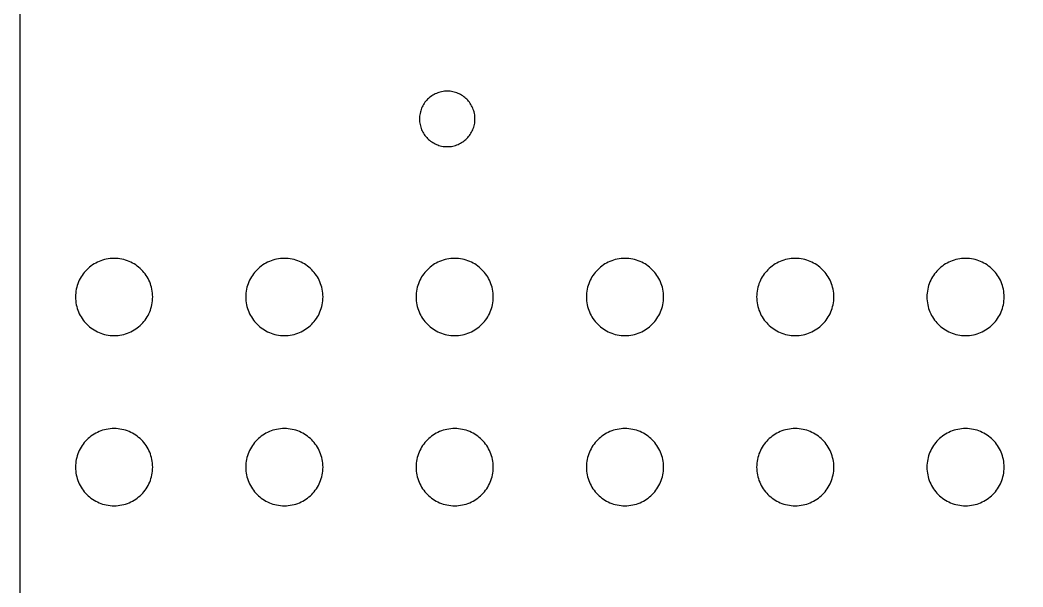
# Model space of a CAD drawing. Extents: x 90 to 207, y -141 to -38.
# Drawn here: x 90.46 to 132.01, y -115.62 to -92.12 of the extents above; entities that cross this region are included whole.
import ezdxf

# ---------------------------------------------------------------- set-up
doc = ezdxf.new("R2010")
doc.units = 0
doc.layers.add('LIVELLO_1', color=7, linetype='CONTINUOUS')

msp = doc.modelspace()

# ---------------------------------------------------------------- linework, layer by layer
at = {"layer": 'LIVELLO_1', "color": 250}
for points, knots in [([(206.541, -60.171), (206.541, -59.484), (206.471, -58.812), (206.337, -58.163), (206.203, -57.513), (206.006, -56.886), (205.752, -56.288), (205.498, -55.691), (205.187, -55.122), (204.827, -54.59), (204.467, -54.058), (204.056, -53.562), (203.603, -53.109), (203.15, -52.656), (202.654, -52.246), (202.122, -51.885), (201.59, -51.525), (201.021, -51.214), (200.424, -50.96), (199.826, -50.706), (199.199, -50.509), (198.55, -50.375), (197.9, -50.242), (197.228, -50.171), (196.541, -50.171), (196.541, -50.171), (196.442, -50.171), (196.442, -50.171), (196.442, -50.171), (196.343, -50.171), (196.343, -50.171), (196.343, -50.171), (196.244, -50.171), (196.244, -50.171), (196.244, -50.171), (196.145, -50.171), (196.145, -50.171), (196.145, -50.171), (196.046, -50.171), (196.046, -50.171), (196.046, -50.171), (195.947, -50.171), (195.947, -50.171), (195.947, -50.171), (195.848, -50.171), (195.848, -50.171), (195.848, -50.171), (195.749, -50.171), (195.749, -50.171), (195.061, -50.171), (194.389, -50.128), (193.74, -50.047), (193.09, -49.965), (192.463, -49.844), (191.866, -49.689), (191.268, -49.534), (190.7, -49.344), (190.168, -49.124), (189.635, -48.904), (189.139, -48.653), (188.686, -48.377), (188.233, -48.1), (187.823, -47.797), (187.463, -47.472), (187.102, -47.146), (186.792, -46.799), (186.538, -46.434), (186.284, -46.069), (186.087, -45.686), (185.953, -45.289), (185.819, -44.892), (185.749, -44.482), (185.749, -44.062), (185.749, -43.642), (185.678, -43.231), (185.545, -42.834), (185.411, -42.438), (185.213, -42.055), (184.96, -41.69), (184.706, -41.324), (184.395, -40.977), (184.035, -40.652), (183.674, -40.327), (183.264, -40.024), (182.811, -39.747), (182.358, -39.47), (181.862, -39.219), (181.33, -38.999), (180.797, -38.779), (180.229, -38.589), (179.631, -38.434), (179.034, -38.279), (178.407, -38.159), (177.757, -38.077), (177.108, -37.995), (176.436, -37.952), (175.749, -37.952), (175.749, -37.952), (168.937, -37.952), (168.937, -37.952), (168.937, -37.952), (162.124, -37.952), (162.124, -37.952), (162.124, -37.952), (155.312, -37.952), (155.312, -37.952), (155.312, -37.952), (148.5, -37.952), (148.5, -37.952), (148.5, -37.952), (141.688, -37.952), (141.688, -37.952), (141.688, -37.952), (134.876, -37.952), (134.876, -37.952), (134.876, -37.952), (128.064, -37.952), (128.064, -37.952), (128.064, -37.952), (121.251, -37.952), (121.251, -37.952), (120.564, -37.952), (119.892, -37.995), (119.243, -38.077), (118.593, -38.159), (117.966, -38.279), (117.369, -38.434), (116.771, -38.589), (116.203, -38.779), (115.67, -38.999), (115.138, -39.219), (114.642, -39.47), (114.189, -39.747), (113.736, -40.024), (113.326, -40.327), (112.965, -40.652), (112.605, -40.977), (112.294, -41.324), (112.04, -41.69), (111.787, -42.055), (111.589, -42.438), (111.456, -42.834), (111.322, -43.231), (111.251, -43.642), (111.251, -44.062), (111.251, -44.482), (111.181, -44.892), (111.047, -45.289), (110.914, -45.686), (110.716, -46.069), (110.462, -46.434), (110.208, -46.799), (109.898, -47.146), (109.538, -47.472), (109.177, -47.797), (108.767, -48.1), (108.314, -48.377), (107.861, -48.653), (107.365, -48.904), (106.832, -49.124), (106.3, -49.344), (105.732, -49.534), (105.134, -49.689), (104.537, -49.844), (103.91, -49.965), (103.26, -50.047), (102.611, -50.128), (101.939, -50.171), (101.251, -50.171), (101.251, -50.171), (101.152, -50.171), (101.152, -50.171), (101.152, -50.171), (101.053, -50.171), (101.053, -50.171), (101.053, -50.171), (100.954, -50.171), (100.954, -50.171), (100.954, -50.171), (100.855, -50.171), (100.855, -50.171), (100.855, -50.171), (100.756, -50.171), (100.756, -50.171), (100.756, -50.171), (100.657, -50.171), (100.657, -50.171), (100.657, -50.171), (100.558, -50.171), (100.558, -50.171), (100.558, -50.171), (100.459, -50.171), (100.459, -50.171), (99.772, -50.171), (99.1, -50.242), (98.45, -50.375), (97.801, -50.509), (97.174, -50.706), (96.576, -50.96), (95.979, -51.214), (95.41, -51.525), (94.878, -51.885), (94.346, -52.246), (93.85, -52.656), (93.397, -53.109), (92.944, -53.562), (92.533, -54.058), (92.173, -54.59), (91.813, -55.122), (91.502, -55.691), (91.248, -56.288), (90.994, -56.886), (90.797, -57.513), (90.663, -58.163), (90.53, -58.812), (90.459, -59.484), (90.459, -60.171), (90.459, -60.171), (90.459, -67.796), (90.459, -67.796), (90.459, -67.796), (90.459, -75.422), (90.459, -75.422), (90.459, -75.422), (90.459, -83.047), (90.459, -83.047), (90.459, -83.047), (90.459, -90.672), (90.459, -90.672), (90.459, -90.672), (90.459, -98.297), (90.459, -98.297), (90.459, -98.297), (90.459, -105.922), (90.459, -105.922), (90.459, -105.922), (90.459, -113.547), (90.459, -113.547), (90.459, -113.547), (90.459, -121.172), (90.459, -121.172), (90.459, -121.86), (90.53, -122.532), (90.663, -123.181), (90.797, -123.83), (90.994, -124.457), (91.248, -125.055), (91.502, -125.653), (91.813, -126.221), (92.173, -126.753), (92.533, -127.286), (92.944, -127.782), (93.397, -128.235), (93.85, -128.688), (94.346, -129.098), (94.878, -129.458), (95.41, -129.819), (95.979, -130.129), (96.576, -130.383), (97.174, -130.637), (97.801, -130.834), (98.45, -130.968), (99.1, -131.102), (99.772, -131.172), (100.459, -131.172), (100.459, -131.172), (100.558, -131.172), (100.558, -131.172), (100.558, -131.172), (100.657, -131.172), (100.657, -131.172), (100.657, -131.172), (100.756, -131.172), (100.756, -131.172), (100.756, -131.172), (100.855, -131.172), (100.855, -131.172), (100.855, -131.172), (100.954, -131.172), (100.954, -131.172), (100.954, -131.172), (101.053, -131.172), (101.053, -131.172), (101.053, -131.172), (101.152, -131.172), (101.152, -131.172), (101.152, -131.172), (101.251, -131.172), (101.251, -131.172), (101.939, -131.172), (102.611, -131.207), (103.26, -131.273), (103.91, -131.339), (104.537, -131.436), (105.134, -131.561), (105.732, -131.686), (106.3, -131.839), (106.832, -132.017), (107.365, -132.194), (107.861, -132.396), (108.314, -132.62), (108.767, -132.843), (109.177, -133.087), (109.538, -133.349), (109.898, -133.612), (110.208, -133.892), (110.462, -134.186), (110.716, -134.481), (110.914, -134.79), (111.047, -135.11), (111.181, -135.43), (111.251, -135.761), (111.251, -136.099), (111.251, -136.438), (111.322, -136.769), (111.456, -137.089), (111.589, -137.409), (111.787, -137.718), (112.04, -138.012), (112.294, -138.307), (112.605, -138.587), (112.965, -138.849), (113.326, -139.111), (113.736, -139.356), (114.189, -139.579), (114.642, -139.802), (115.138, -140.004), (115.67, -140.182), (116.203, -140.359), (116.771, -140.512), (117.369, -140.638), (117.966, -140.763), (118.593, -140.86), (119.243, -140.926), (119.892, -140.992), (120.564, -141.026), (121.251, -141.026), (121.251, -141.026), (128.064, -141.026), (128.064, -141.026), (128.064, -141.026), (134.876, -141.026), (134.876, -141.026), (134.876, -141.026), (141.688, -141.026), (141.688, -141.026), (141.688, -141.026), (148.5, -141.026), (148.5, -141.026), (148.5, -141.026), (155.312, -141.026), (155.312, -141.026), (155.312, -141.026), (162.124, -141.026), (162.124, -141.026), (162.124, -141.026), (168.937, -141.026), (168.937, -141.026), (168.937, -141.026), (175.749, -141.026), (175.749, -141.026), (176.436, -141.026), (177.108, -140.992), (177.757, -140.926), (178.407, -140.86), (179.034, -140.763), (179.631, -140.638), (180.229, -140.512), (180.797, -140.359), (181.33, -140.182), (181.862, -140.004), (182.358, -139.802), (182.811, -139.579), (183.264, -139.356), (183.674, -139.111), (184.035, -138.849), (184.395, -138.587), (184.706, -138.307), (184.96, -138.012), (185.213, -137.718), (185.411, -137.409), (185.545, -137.089), (185.678, -136.769), (185.749, -136.438), (185.749, -136.099), (185.749, -135.761), (185.819, -135.43), (185.953, -135.11), (186.087, -134.79), (186.284, -134.481), (186.538, -134.186), (186.792, -133.892), (187.102, -133.612), (187.463, -133.349), (187.823, -133.087), (188.233, -132.843), (188.686, -132.62), (189.139, -132.396), (189.635, -132.194), (190.168, -132.017), (190.7, -131.839), (191.268, -131.686), (191.866, -131.561), (192.463, -131.436), (193.09, -131.339), (193.74, -131.273), (194.389, -131.207), (195.061, -131.172), (195.749, -131.172), (195.749, -131.172), (195.848, -131.172), (195.848, -131.172), (195.848, -131.172), (195.947, -131.172), (195.947, -131.172), (195.947, -131.172), (196.046, -131.172), (196.046, -131.172), (196.046, -131.172), (196.145, -131.172), (196.145, -131.172), (196.145, -131.172), (196.244, -131.172), (196.244, -131.172), (196.244, -131.172), (196.343, -131.172), (196.343, -131.172), (196.343, -131.172), (196.442, -131.172), (196.442, -131.172), (196.442, -131.172), (196.541, -131.172), (196.541, -131.172), (197.228, -131.172), (197.9, -131.102), (198.55, -130.968), (199.199, -130.834), (199.826, -130.637), (200.424, -130.383), (201.021, -130.129), (201.59, -129.819), (202.122, -129.458), (202.654, -129.098), (203.15, -128.688), (203.603, -128.235), (204.056, -127.782), (204.467, -127.286), (204.827, -126.753), (205.187, -126.221), (205.498, -125.653), (205.752, -125.055), (206.006, -124.457), (206.203, -123.83), (206.337, -123.181), (206.471, -122.532), (206.541, -121.86), (206.541, -121.172), (206.541, -121.172), (206.541, -113.547), (206.541, -113.547), (206.541, -113.547), (206.541, -105.922), (206.541, -105.922), (206.541, -105.922), (206.541, -98.297), (206.541, -98.297), (206.541, -98.297), (206.541, -90.672), (206.541, -90.672), (206.541, -90.672), (206.541, -83.047), (206.541, -83.047), (206.541, -83.047), (206.541, -75.422), (206.541, -75.422), (206.541, -75.422), (206.541, -67.796), (206.541, -67.796), (206.541, -67.796), (206.541, -60.171), (206.541, -60.171)], [0, 0, 0, 0, 1, 1, 1, 2, 2, 2, 3, 3, 3, 4, 4, 4, 5, 5, 5, 6, 6, 6, 7, 7, 7, 8, 8, 8, 9, 9, 9, 10, 10, 10, 11, 11, 11, 12, 12, 12, 13, 13, 13, 14, 14, 14, 15, 15, 15, 16, 16, 16, 17, 17, 17, 18, 18, 18, 19, 19, 19, 20, 20, 20, 21, 21, 21, 22, 22, 22, 23, 23, 23, 24, 24, 24, 25, 25, 25, 26, 26, 26, 27, 27, 27, 28, 28, 28, 29, 29, 29, 30, 30, 30, 31, 31, 31, 32, 32, 32, 33, 33, 33, 34, 34, 34, 35, 35, 35, 36, 36, 36, 37, 37, 37, 38, 38, 38, 39, 39, 39, 40, 40, 40, 41, 41, 41, 42, 42, 42, 43, 43, 43, 44, 44, 44, 45, 45, 45, 46, 46, 46, 47, 47, 47, 48, 48, 48, 49, 49, 49, 50, 50, 50, 51, 51, 51, 52, 52, 52, 53, 53, 53, 54, 54, 54, 55, 55, 55, 56, 56, 56, 57, 57, 57, 58, 58, 58, 59, 59, 59, 60, 60, 60, 61, 61, 61, 62, 62, 62, 63, 63, 63, 64, 64, 64, 65, 65, 65, 66, 66, 66, 67, 67, 67, 68, 68, 68, 69, 69, 69, 70, 70, 70, 71, 71, 71, 72, 72, 72, 73, 73, 73, 74, 74, 74, 75, 75, 75, 76, 76, 76, 77, 77, 77, 78, 78, 78, 79, 79, 79, 80, 80, 80, 81, 81, 81, 82, 82, 82, 83, 83, 83, 84, 84, 84, 85, 85, 85, 86, 86, 86, 87, 87, 87, 88, 88, 88, 89, 89, 89, 90, 90, 90, 91, 91, 91, 92, 92, 92, 93, 93, 93, 94, 94, 94, 95, 95, 95, 96, 96, 96, 97, 97, 97, 98, 98, 98, 99, 99, 99, 100, 100, 100, 101, 101, 101, 102, 102, 102, 103, 103, 103, 104, 104, 104, 105, 105, 105, 106, 106, 106, 107, 107, 107, 108, 108, 108, 109, 109, 109, 110, 110, 110, 111, 111, 111, 112, 112, 112, 113, 113, 113, 114, 114, 114, 115, 115, 115, 116, 116, 116, 117, 117, 117, 118, 118, 118, 119, 119, 119, 120, 120, 120, 121, 121, 121, 122, 122, 122, 123, 123, 123, 124, 124, 124, 125, 125, 125, 126, 126, 126, 127, 127, 127, 128, 128, 128, 129, 129, 129, 130, 130, 130, 131, 131, 131, 132, 132, 132, 133, 133, 133, 134, 134, 134, 135, 135, 135, 136, 136, 136, 137, 137, 137, 138, 138, 138, 139, 139, 139, 140, 140, 140, 141, 141, 141, 142, 142, 142, 143, 143, 143, 144, 144, 144, 145, 145, 145, 146, 146, 146, 147, 147, 147, 148, 148, 148, 149, 149, 149, 150, 150, 150, 151, 151, 151, 152, 152, 152, 153, 153, 153, 154, 154, 154, 155, 155, 155, 156, 156, 156, 157, 157, 157, 158, 158, 158, 159, 159, 159, 160, 160, 160, 160]), ([(108.158, -97.369), (108.079, -97.369), (108.001, -97.361), (107.926, -97.346), (107.851, -97.331), (107.779, -97.308), (107.71, -97.279), (107.642, -97.25), (107.576, -97.214), (107.515, -97.173), (107.454, -97.132), (107.397, -97.084), (107.345, -97.032), (107.293, -96.98), (107.246, -96.923), (107.204, -96.862), (107.163, -96.801), (107.127, -96.736), (107.098, -96.667), (107.069, -96.598), (107.047, -96.526), (107.031, -96.451), (107.016, -96.376), (107.008, -96.299), (107.008, -96.219), (107.008, -96.14), (107.016, -96.062), (107.031, -95.988), (107.047, -95.913), (107.069, -95.84), (107.098, -95.772), (107.127, -95.703), (107.163, -95.637), (107.204, -95.576), (107.246, -95.515), (107.293, -95.458), (107.345, -95.406), (107.397, -95.354), (107.454, -95.307), (107.515, -95.266), (107.576, -95.224), (107.642, -95.189), (107.71, -95.16), (107.779, -95.131), (107.851, -95.108), (107.926, -95.093), (108.001, -95.077), (108.079, -95.069), (108.158, -95.069), (108.237, -95.069), (108.315, -95.077), (108.39, -95.093), (108.465, -95.108), (108.537, -95.131), (108.606, -95.16), (108.674, -95.189), (108.74, -95.224), (108.801, -95.266), (108.862, -95.307), (108.919, -95.354), (108.971, -95.406), (109.023, -95.458), (109.07, -95.515), (109.112, -95.576), (109.153, -95.637), (109.188, -95.703), (109.218, -95.772), (109.247, -95.84), (109.269, -95.913), (109.285, -95.988), (109.3, -96.062), (109.308, -96.14), (109.308, -96.219), (109.308, -96.299), (109.3, -96.376), (109.285, -96.451), (109.269, -96.526), (109.247, -96.598), (109.218, -96.667), (109.188, -96.736), (109.153, -96.801), (109.112, -96.862), (109.07, -96.923), (109.023, -96.98), (108.971, -97.032), (108.919, -97.084), (108.862, -97.132), (108.801, -97.173), (108.74, -97.214), (108.674, -97.25), (108.606, -97.279), (108.537, -97.308), (108.465, -97.331), (108.39, -97.346), (108.315, -97.361), (108.237, -97.369), (108.158, -97.369)], [0, 0, 0, 0, 1, 1, 1, 2, 2, 2, 3, 3, 3, 4, 4, 4, 5, 5, 5, 6, 6, 6, 7, 7, 7, 8, 8, 8, 9, 9, 9, 10, 10, 10, 11, 11, 11, 12, 12, 12, 13, 13, 13, 14, 14, 14, 15, 15, 15, 16, 16, 16, 17, 17, 17, 18, 18, 18, 19, 19, 19, 20, 20, 20, 21, 21, 21, 22, 22, 22, 23, 23, 23, 24, 24, 24, 25, 25, 25, 26, 26, 26, 27, 27, 27, 28, 28, 28, 29, 29, 29, 30, 30, 30, 31, 31, 31, 32, 32, 32, 32]), ([(95.955, -103.6), (95.955, -103.711), (95.944, -103.819), (95.923, -103.923), (95.902, -104.027), (95.87, -104.127), (95.83, -104.223), (95.789, -104.319), (95.74, -104.41), (95.682, -104.495), (95.625, -104.58), (95.559, -104.659), (95.487, -104.732), (95.414, -104.804), (95.335, -104.87), (95.25, -104.927), (95.165, -104.985), (95.074, -105.034), (94.978, -105.075), (94.883, -105.115), (94.782, -105.147), (94.678, -105.168), (94.574, -105.189), (94.466, -105.2), (94.355, -105.2), (94.245, -105.2), (94.137, -105.189), (94.033, -105.168), (93.929, -105.147), (93.828, -105.115), (93.733, -105.075), (93.637, -105.034), (93.546, -104.985), (93.461, -104.927), (93.376, -104.87), (93.296, -104.804), (93.224, -104.732), (93.152, -104.659), (93.086, -104.58), (93.029, -104.495), (92.971, -104.41), (92.922, -104.319), (92.881, -104.223), (92.841, -104.127), (92.809, -104.027), (92.788, -103.923), (92.767, -103.819), (92.755, -103.711), (92.755, -103.6), (92.755, -103.49), (92.767, -103.382), (92.788, -103.278), (92.809, -103.174), (92.841, -103.073), (92.881, -102.978), (92.922, -102.882), (92.971, -102.791), (93.029, -102.706), (93.086, -102.621), (93.152, -102.541), (93.224, -102.469), (93.296, -102.397), (93.376, -102.331), (93.461, -102.274), (93.546, -102.216), (93.637, -102.167), (93.733, -102.126), (93.828, -102.086), (93.929, -102.054), (94.033, -102.033), (94.137, -102.012), (94.245, -102), (94.355, -102), (94.466, -102), (94.574, -102.012), (94.678, -102.033), (94.782, -102.054), (94.883, -102.086), (94.978, -102.126), (95.074, -102.167), (95.165, -102.216), (95.25, -102.274), (95.335, -102.331), (95.414, -102.397), (95.487, -102.469), (95.559, -102.541), (95.625, -102.621), (95.682, -102.706), (95.74, -102.791), (95.789, -102.882), (95.83, -102.978), (95.87, -103.073), (95.902, -103.174), (95.923, -103.278), (95.944, -103.382), (95.955, -103.49), (95.955, -103.6)], [0, 0, 0, 0, 1, 1, 1, 2, 2, 2, 3, 3, 3, 4, 4, 4, 5, 5, 5, 6, 6, 6, 7, 7, 7, 8, 8, 8, 9, 9, 9, 10, 10, 10, 11, 11, 11, 12, 12, 12, 13, 13, 13, 14, 14, 14, 15, 15, 15, 16, 16, 16, 17, 17, 17, 18, 18, 18, 19, 19, 19, 20, 20, 20, 21, 21, 21, 22, 22, 22, 23, 23, 23, 24, 24, 24, 25, 25, 25, 26, 26, 26, 27, 27, 27, 28, 28, 28, 29, 29, 29, 30, 30, 30, 31, 31, 31, 32, 32, 32, 32]), ([(103.011, -103.6), (103.011, -103.711), (103, -103.819), (102.978, -103.923), (102.957, -104.027), (102.926, -104.127), (102.885, -104.223), (102.845, -104.319), (102.795, -104.41), (102.738, -104.495), (102.68, -104.58), (102.615, -104.659), (102.542, -104.732), (102.47, -104.804), (102.391, -104.87), (102.306, -104.927), (102.22, -104.985), (102.129, -105.034), (102.034, -105.075), (101.938, -105.115), (101.838, -105.147), (101.733, -105.168), (101.629, -105.189), (101.521, -105.2), (101.411, -105.2), (101.301, -105.2), (101.193, -105.189), (101.089, -105.168), (100.984, -105.147), (100.884, -105.115), (100.788, -105.075), (100.692, -105.034), (100.602, -104.985), (100.516, -104.927), (100.431, -104.87), (100.352, -104.804), (100.28, -104.732), (100.207, -104.659), (100.142, -104.58), (100.084, -104.495), (100.027, -104.41), (99.977, -104.319), (99.937, -104.223), (99.896, -104.127), (99.865, -104.027), (99.843, -103.923), (99.822, -103.819), (99.811, -103.711), (99.811, -103.6), (99.811, -103.49), (99.822, -103.382), (99.843, -103.278), (99.865, -103.174), (99.896, -103.073), (99.937, -102.978), (99.977, -102.882), (100.027, -102.791), (100.084, -102.706), (100.142, -102.621), (100.207, -102.541), (100.28, -102.469), (100.352, -102.397), (100.431, -102.331), (100.516, -102.274), (100.602, -102.216), (100.692, -102.167), (100.788, -102.126), (100.884, -102.086), (100.984, -102.054), (101.089, -102.033), (101.193, -102.012), (101.301, -102), (101.411, -102), (101.521, -102), (101.629, -102.012), (101.733, -102.033), (101.838, -102.054), (101.938, -102.086), (102.034, -102.126), (102.129, -102.167), (102.22, -102.216), (102.306, -102.274), (102.391, -102.331), (102.47, -102.397), (102.542, -102.469), (102.615, -102.541), (102.68, -102.621), (102.738, -102.706), (102.795, -102.791), (102.845, -102.882), (102.885, -102.978), (102.926, -103.073), (102.957, -103.174), (102.978, -103.278), (103, -103.382), (103.011, -103.49), (103.011, -103.6)], [0, 0, 0, 0, 1, 1, 1, 2, 2, 2, 3, 3, 3, 4, 4, 4, 5, 5, 5, 6, 6, 6, 7, 7, 7, 8, 8, 8, 9, 9, 9, 10, 10, 10, 11, 11, 11, 12, 12, 12, 13, 13, 13, 14, 14, 14, 15, 15, 15, 16, 16, 16, 17, 17, 17, 18, 18, 18, 19, 19, 19, 20, 20, 20, 21, 21, 21, 22, 22, 22, 23, 23, 23, 24, 24, 24, 25, 25, 25, 26, 26, 26, 27, 27, 27, 28, 28, 28, 29, 29, 29, 30, 30, 30, 31, 31, 31, 32, 32, 32, 32]), ([(110.067, -103.6), (110.067, -103.711), (110.055, -103.819), (110.034, -103.923), (110.013, -104.027), (109.981, -104.127), (109.941, -104.223), (109.9, -104.319), (109.851, -104.41), (109.793, -104.495), (109.736, -104.58), (109.67, -104.659), (109.598, -104.732), (109.526, -104.804), (109.446, -104.87), (109.361, -104.927), (109.276, -104.985), (109.185, -105.034), (109.089, -105.075), (108.994, -105.115), (108.893, -105.147), (108.789, -105.168), (108.685, -105.189), (108.577, -105.2), (108.467, -105.2), (108.356, -105.2), (108.248, -105.189), (108.144, -105.168), (108.04, -105.147), (107.939, -105.115), (107.844, -105.075), (107.748, -105.034), (107.657, -104.985), (107.572, -104.927), (107.487, -104.87), (107.408, -104.804), (107.335, -104.732), (107.263, -104.659), (107.197, -104.58), (107.14, -104.495), (107.082, -104.41), (107.033, -104.319), (106.992, -104.223), (106.952, -104.127), (106.92, -104.027), (106.899, -103.923), (106.878, -103.819), (106.867, -103.711), (106.867, -103.6), (106.867, -103.49), (106.878, -103.382), (106.899, -103.278), (106.92, -103.174), (106.952, -103.073), (106.992, -102.978), (107.033, -102.882), (107.082, -102.791), (107.14, -102.706), (107.197, -102.621), (107.263, -102.541), (107.335, -102.469), (107.408, -102.397), (107.487, -102.331), (107.572, -102.274), (107.657, -102.216), (107.748, -102.167), (107.844, -102.126), (107.939, -102.086), (108.04, -102.054), (108.144, -102.033), (108.248, -102.012), (108.356, -102), (108.467, -102), (108.577, -102), (108.685, -102.012), (108.789, -102.033), (108.893, -102.054), (108.994, -102.086), (109.089, -102.126), (109.185, -102.167), (109.276, -102.216), (109.361, -102.274), (109.446, -102.331), (109.526, -102.397), (109.598, -102.469), (109.67, -102.541), (109.736, -102.621), (109.793, -102.706), (109.851, -102.791), (109.9, -102.882), (109.941, -102.978), (109.981, -103.073), (110.013, -103.174), (110.034, -103.278), (110.055, -103.382), (110.067, -103.49), (110.067, -103.6)], [0, 0, 0, 0, 1, 1, 1, 2, 2, 2, 3, 3, 3, 4, 4, 4, 5, 5, 5, 6, 6, 6, 7, 7, 7, 8, 8, 8, 9, 9, 9, 10, 10, 10, 11, 11, 11, 12, 12, 12, 13, 13, 13, 14, 14, 14, 15, 15, 15, 16, 16, 16, 17, 17, 17, 18, 18, 18, 19, 19, 19, 20, 20, 20, 21, 21, 21, 22, 22, 22, 23, 23, 23, 24, 24, 24, 25, 25, 25, 26, 26, 26, 27, 27, 27, 28, 28, 28, 29, 29, 29, 30, 30, 30, 31, 31, 31, 32, 32, 32, 32]), ([(117.122, -103.6), (117.122, -103.711), (117.111, -103.819), (117.09, -103.923), (117.068, -104.027), (117.037, -104.127), (116.996, -104.223), (116.956, -104.319), (116.906, -104.41), (116.849, -104.495), (116.791, -104.58), (116.726, -104.659), (116.653, -104.732), (116.581, -104.804), (116.502, -104.87), (116.417, -104.927), (116.332, -104.985), (116.241, -105.034), (116.145, -105.075), (116.049, -105.115), (115.949, -105.147), (115.845, -105.168), (115.74, -105.189), (115.633, -105.2), (115.522, -105.2), (115.412, -105.2), (115.304, -105.189), (115.2, -105.168), (115.095, -105.147), (114.995, -105.115), (114.899, -105.075), (114.804, -105.034), (114.713, -104.985), (114.628, -104.927), (114.542, -104.87), (114.463, -104.804), (114.391, -104.732), (114.318, -104.659), (114.253, -104.58), (114.195, -104.495), (114.138, -104.41), (114.088, -104.319), (114.048, -104.223), (114.007, -104.127), (113.976, -104.027), (113.955, -103.923), (113.933, -103.819), (113.922, -103.711), (113.922, -103.6), (113.922, -103.49), (113.933, -103.382), (113.955, -103.278), (113.976, -103.174), (114.007, -103.073), (114.048, -102.978), (114.088, -102.882), (114.138, -102.791), (114.195, -102.706), (114.253, -102.621), (114.318, -102.541), (114.391, -102.469), (114.463, -102.397), (114.542, -102.331), (114.628, -102.274), (114.713, -102.216), (114.804, -102.167), (114.899, -102.126), (114.995, -102.086), (115.095, -102.054), (115.2, -102.033), (115.304, -102.012), (115.412, -102), (115.522, -102), (115.633, -102), (115.74, -102.012), (115.845, -102.033), (115.949, -102.054), (116.049, -102.086), (116.145, -102.126), (116.241, -102.167), (116.332, -102.216), (116.417, -102.274), (116.502, -102.331), (116.581, -102.397), (116.653, -102.469), (116.726, -102.541), (116.791, -102.621), (116.849, -102.706), (116.906, -102.791), (116.956, -102.882), (116.996, -102.978), (117.037, -103.073), (117.068, -103.174), (117.09, -103.278), (117.111, -103.382), (117.122, -103.49), (117.122, -103.6)], [0, 0, 0, 0, 1, 1, 1, 2, 2, 2, 3, 3, 3, 4, 4, 4, 5, 5, 5, 6, 6, 6, 7, 7, 7, 8, 8, 8, 9, 9, 9, 10, 10, 10, 11, 11, 11, 12, 12, 12, 13, 13, 13, 14, 14, 14, 15, 15, 15, 16, 16, 16, 17, 17, 17, 18, 18, 18, 19, 19, 19, 20, 20, 20, 21, 21, 21, 22, 22, 22, 23, 23, 23, 24, 24, 24, 25, 25, 25, 26, 26, 26, 27, 27, 27, 28, 28, 28, 29, 29, 29, 30, 30, 30, 31, 31, 31, 32, 32, 32, 32]), ([(124.178, -103.6), (124.178, -103.711), (124.166, -103.819), (124.145, -103.923), (124.124, -104.027), (124.092, -104.127), (124.052, -104.223), (124.011, -104.319), (123.962, -104.41), (123.904, -104.495), (123.847, -104.58), (123.781, -104.659), (123.709, -104.732), (123.637, -104.804), (123.557, -104.87), (123.472, -104.927), (123.387, -104.985), (123.296, -105.034), (123.2, -105.075), (123.105, -105.115), (123.004, -105.147), (122.9, -105.168), (122.796, -105.189), (122.688, -105.2), (122.578, -105.2), (122.467, -105.2), (122.359, -105.189), (122.255, -105.168), (122.151, -105.147), (122.051, -105.115), (121.955, -105.075), (121.859, -105.034), (121.768, -104.985), (121.683, -104.927), (121.598, -104.87), (121.519, -104.804), (121.446, -104.732), (121.374, -104.659), (121.308, -104.58), (121.251, -104.495), (121.193, -104.41), (121.144, -104.319), (121.103, -104.223), (121.063, -104.127), (121.031, -104.027), (121.01, -103.923), (120.989, -103.819), (120.978, -103.711), (120.978, -103.6), (120.978, -103.49), (120.989, -103.382), (121.01, -103.278), (121.031, -103.174), (121.063, -103.073), (121.103, -102.978), (121.144, -102.882), (121.193, -102.791), (121.251, -102.706), (121.308, -102.621), (121.374, -102.541), (121.446, -102.469), (121.519, -102.397), (121.598, -102.331), (121.683, -102.274), (121.768, -102.216), (121.859, -102.167), (121.955, -102.126), (122.051, -102.086), (122.151, -102.054), (122.255, -102.033), (122.359, -102.012), (122.467, -102), (122.578, -102), (122.688, -102), (122.796, -102.012), (122.9, -102.033), (123.004, -102.054), (123.105, -102.086), (123.2, -102.126), (123.296, -102.167), (123.387, -102.216), (123.472, -102.274), (123.557, -102.331), (123.637, -102.397), (123.709, -102.469), (123.781, -102.541), (123.847, -102.621), (123.904, -102.706), (123.962, -102.791), (124.011, -102.882), (124.052, -102.978), (124.092, -103.073), (124.124, -103.174), (124.145, -103.278), (124.166, -103.382), (124.178, -103.49), (124.178, -103.6)], [0, 0, 0, 0, 1, 1, 1, 2, 2, 2, 3, 3, 3, 4, 4, 4, 5, 5, 5, 6, 6, 6, 7, 7, 7, 8, 8, 8, 9, 9, 9, 10, 10, 10, 11, 11, 11, 12, 12, 12, 13, 13, 13, 14, 14, 14, 15, 15, 15, 16, 16, 16, 17, 17, 17, 18, 18, 18, 19, 19, 19, 20, 20, 20, 21, 21, 21, 22, 22, 22, 23, 23, 23, 24, 24, 24, 25, 25, 25, 26, 26, 26, 27, 27, 27, 28, 28, 28, 29, 29, 29, 30, 30, 30, 31, 31, 31, 32, 32, 32, 32]), ([(131.233, -103.6), (131.233, -103.711), (131.222, -103.819), (131.201, -103.923), (131.179, -104.027), (131.148, -104.127), (131.107, -104.223), (131.067, -104.319), (131.017, -104.41), (130.96, -104.495), (130.902, -104.58), (130.837, -104.659), (130.765, -104.732), (130.692, -104.804), (130.613, -104.87), (130.528, -104.927), (130.443, -104.985), (130.352, -105.034), (130.256, -105.075), (130.16, -105.115), (130.06, -105.147), (129.956, -105.168), (129.851, -105.189), (129.744, -105.2), (129.633, -105.2), (129.523, -105.2), (129.415, -105.189), (129.311, -105.168), (129.207, -105.147), (129.106, -105.115), (129.01, -105.075), (128.915, -105.034), (128.824, -104.985), (128.739, -104.927), (128.654, -104.87), (128.574, -104.804), (128.502, -104.732), (128.429, -104.659), (128.364, -104.58), (128.306, -104.495), (128.249, -104.41), (128.199, -104.319), (128.159, -104.223), (128.118, -104.127), (128.087, -104.027), (128.066, -103.923), (128.044, -103.819), (128.033, -103.711), (128.033, -103.6), (128.033, -103.49), (128.044, -103.382), (128.066, -103.278), (128.087, -103.174), (128.118, -103.073), (128.159, -102.978), (128.199, -102.882), (128.249, -102.791), (128.306, -102.706), (128.364, -102.621), (128.429, -102.541), (128.502, -102.469), (128.574, -102.397), (128.654, -102.331), (128.739, -102.274), (128.824, -102.216), (128.915, -102.167), (129.01, -102.126), (129.106, -102.086), (129.207, -102.054), (129.311, -102.033), (129.415, -102.012), (129.523, -102), (129.633, -102), (129.744, -102), (129.851, -102.012), (129.956, -102.033), (130.06, -102.054), (130.16, -102.086), (130.256, -102.126), (130.352, -102.167), (130.443, -102.216), (130.528, -102.274), (130.613, -102.331), (130.692, -102.397), (130.765, -102.469), (130.837, -102.541), (130.902, -102.621), (130.96, -102.706), (131.017, -102.791), (131.067, -102.882), (131.107, -102.978), (131.148, -103.073), (131.179, -103.174), (131.201, -103.278), (131.222, -103.382), (131.233, -103.49), (131.233, -103.6)], [0, 0, 0, 0, 1, 1, 1, 2, 2, 2, 3, 3, 3, 4, 4, 4, 5, 5, 5, 6, 6, 6, 7, 7, 7, 8, 8, 8, 9, 9, 9, 10, 10, 10, 11, 11, 11, 12, 12, 12, 13, 13, 13, 14, 14, 14, 15, 15, 15, 16, 16, 16, 17, 17, 17, 18, 18, 18, 19, 19, 19, 20, 20, 20, 21, 21, 21, 22, 22, 22, 23, 23, 23, 24, 24, 24, 25, 25, 25, 26, 26, 26, 27, 27, 27, 28, 28, 28, 29, 29, 29, 30, 30, 30, 31, 31, 31, 32, 32, 32, 32]), ([(95.955, -110.656), (95.955, -110.766), (95.944, -110.874), (95.923, -110.978), (95.902, -111.083), (95.87, -111.183), (95.83, -111.279), (95.789, -111.374), (95.74, -111.465), (95.682, -111.551), (95.625, -111.636), (95.559, -111.715), (95.487, -111.787), (95.414, -111.86), (95.335, -111.925), (95.25, -111.983), (95.165, -112.04), (95.074, -112.09), (94.978, -112.13), (94.883, -112.171), (94.782, -112.202), (94.678, -112.223), (94.574, -112.245), (94.466, -112.256), (94.355, -112.256), (94.245, -112.256), (94.137, -112.245), (94.033, -112.223), (93.929, -112.202), (93.828, -112.171), (93.733, -112.13), (93.637, -112.09), (93.546, -112.04), (93.461, -111.983), (93.376, -111.925), (93.296, -111.86), (93.224, -111.787), (93.152, -111.715), (93.086, -111.636), (93.029, -111.551), (92.971, -111.465), (92.922, -111.374), (92.881, -111.279), (92.841, -111.183), (92.809, -111.083), (92.788, -110.978), (92.767, -110.874), (92.755, -110.766), (92.755, -110.656), (92.755, -110.545), (92.767, -110.438), (92.788, -110.333), (92.809, -110.229), (92.841, -110.129), (92.881, -110.033), (92.922, -109.937), (92.971, -109.846), (93.029, -109.761), (93.086, -109.676), (93.152, -109.597), (93.224, -109.525), (93.296, -109.452), (93.376, -109.387), (93.461, -109.329), (93.546, -109.272), (93.637, -109.222), (93.733, -109.182), (93.828, -109.141), (93.929, -109.11), (94.033, -109.088), (94.137, -109.067), (94.245, -109.056), (94.355, -109.056), (94.466, -109.056), (94.574, -109.067), (94.678, -109.088), (94.782, -109.11), (94.883, -109.141), (94.978, -109.182), (95.074, -109.222), (95.165, -109.272), (95.25, -109.329), (95.335, -109.387), (95.414, -109.452), (95.487, -109.525), (95.559, -109.597), (95.625, -109.676), (95.682, -109.761), (95.74, -109.846), (95.789, -109.937), (95.83, -110.033), (95.87, -110.129), (95.902, -110.229), (95.923, -110.333), (95.944, -110.438), (95.955, -110.545), (95.955, -110.656)], [0, 0, 0, 0, 1, 1, 1, 2, 2, 2, 3, 3, 3, 4, 4, 4, 5, 5, 5, 6, 6, 6, 7, 7, 7, 8, 8, 8, 9, 9, 9, 10, 10, 10, 11, 11, 11, 12, 12, 12, 13, 13, 13, 14, 14, 14, 15, 15, 15, 16, 16, 16, 17, 17, 17, 18, 18, 18, 19, 19, 19, 20, 20, 20, 21, 21, 21, 22, 22, 22, 23, 23, 23, 24, 24, 24, 25, 25, 25, 26, 26, 26, 27, 27, 27, 28, 28, 28, 29, 29, 29, 30, 30, 30, 31, 31, 31, 32, 32, 32, 32]), ([(103.011, -110.656), (103.011, -110.766), (103, -110.874), (102.978, -110.978), (102.957, -111.083), (102.926, -111.183), (102.885, -111.279), (102.845, -111.374), (102.795, -111.465), (102.738, -111.551), (102.68, -111.636), (102.615, -111.715), (102.542, -111.787), (102.47, -111.86), (102.391, -111.925), (102.306, -111.983), (102.22, -112.04), (102.129, -112.09), (102.034, -112.13), (101.938, -112.171), (101.838, -112.202), (101.733, -112.223), (101.629, -112.245), (101.521, -112.256), (101.411, -112.256), (101.301, -112.256), (101.193, -112.245), (101.089, -112.223), (100.984, -112.202), (100.884, -112.171), (100.788, -112.13), (100.692, -112.09), (100.602, -112.04), (100.516, -111.983), (100.431, -111.925), (100.352, -111.86), (100.28, -111.787), (100.207, -111.715), (100.142, -111.636), (100.084, -111.551), (100.027, -111.465), (99.977, -111.374), (99.937, -111.279), (99.896, -111.183), (99.865, -111.083), (99.843, -110.978), (99.822, -110.874), (99.811, -110.766), (99.811, -110.656), (99.811, -110.545), (99.822, -110.438), (99.843, -110.333), (99.865, -110.229), (99.896, -110.129), (99.937, -110.033), (99.977, -109.937), (100.027, -109.846), (100.084, -109.761), (100.142, -109.676), (100.207, -109.597), (100.28, -109.525), (100.352, -109.452), (100.431, -109.387), (100.516, -109.329), (100.602, -109.272), (100.692, -109.222), (100.788, -109.182), (100.884, -109.141), (100.984, -109.11), (101.089, -109.088), (101.193, -109.067), (101.301, -109.056), (101.411, -109.056), (101.521, -109.056), (101.629, -109.067), (101.733, -109.088), (101.838, -109.11), (101.938, -109.141), (102.034, -109.182), (102.129, -109.222), (102.22, -109.272), (102.306, -109.329), (102.391, -109.387), (102.47, -109.452), (102.542, -109.525), (102.615, -109.597), (102.68, -109.676), (102.738, -109.761), (102.795, -109.846), (102.845, -109.937), (102.885, -110.033), (102.926, -110.129), (102.957, -110.229), (102.978, -110.333), (103, -110.438), (103.011, -110.545), (103.011, -110.656)], [0, 0, 0, 0, 1, 1, 1, 2, 2, 2, 3, 3, 3, 4, 4, 4, 5, 5, 5, 6, 6, 6, 7, 7, 7, 8, 8, 8, 9, 9, 9, 10, 10, 10, 11, 11, 11, 12, 12, 12, 13, 13, 13, 14, 14, 14, 15, 15, 15, 16, 16, 16, 17, 17, 17, 18, 18, 18, 19, 19, 19, 20, 20, 20, 21, 21, 21, 22, 22, 22, 23, 23, 23, 24, 24, 24, 25, 25, 25, 26, 26, 26, 27, 27, 27, 28, 28, 28, 29, 29, 29, 30, 30, 30, 31, 31, 31, 32, 32, 32, 32]), ([(110.067, -110.656), (110.067, -110.766), (110.055, -110.874), (110.034, -110.978), (110.013, -111.083), (109.981, -111.183), (109.941, -111.279), (109.9, -111.374), (109.851, -111.465), (109.793, -111.551), (109.736, -111.636), (109.67, -111.715), (109.598, -111.787), (109.526, -111.86), (109.446, -111.925), (109.361, -111.983), (109.276, -112.04), (109.185, -112.09), (109.089, -112.13), (108.994, -112.171), (108.893, -112.202), (108.789, -112.223), (108.685, -112.245), (108.577, -112.256), (108.467, -112.256), (108.356, -112.256), (108.248, -112.245), (108.144, -112.223), (108.04, -112.202), (107.939, -112.171), (107.844, -112.13), (107.748, -112.09), (107.657, -112.04), (107.572, -111.983), (107.487, -111.925), (107.408, -111.86), (107.335, -111.787), (107.263, -111.715), (107.197, -111.636), (107.14, -111.551), (107.082, -111.465), (107.033, -111.374), (106.992, -111.279), (106.952, -111.183), (106.92, -111.083), (106.899, -110.978), (106.878, -110.874), (106.867, -110.766), (106.867, -110.656), (106.867, -110.545), (106.878, -110.438), (106.899, -110.333), (106.92, -110.229), (106.952, -110.129), (106.992, -110.033), (107.033, -109.937), (107.082, -109.846), (107.14, -109.761), (107.197, -109.676), (107.263, -109.597), (107.335, -109.525), (107.408, -109.452), (107.487, -109.387), (107.572, -109.329), (107.657, -109.272), (107.748, -109.222), (107.844, -109.182), (107.939, -109.141), (108.04, -109.11), (108.144, -109.088), (108.248, -109.067), (108.356, -109.056), (108.467, -109.056), (108.577, -109.056), (108.685, -109.067), (108.789, -109.088), (108.893, -109.11), (108.994, -109.141), (109.089, -109.182), (109.185, -109.222), (109.276, -109.272), (109.361, -109.329), (109.446, -109.387), (109.526, -109.452), (109.598, -109.525), (109.67, -109.597), (109.736, -109.676), (109.793, -109.761), (109.851, -109.846), (109.9, -109.937), (109.941, -110.033), (109.981, -110.129), (110.013, -110.229), (110.034, -110.333), (110.055, -110.438), (110.067, -110.545), (110.067, -110.656)], [0, 0, 0, 0, 1, 1, 1, 2, 2, 2, 3, 3, 3, 4, 4, 4, 5, 5, 5, 6, 6, 6, 7, 7, 7, 8, 8, 8, 9, 9, 9, 10, 10, 10, 11, 11, 11, 12, 12, 12, 13, 13, 13, 14, 14, 14, 15, 15, 15, 16, 16, 16, 17, 17, 17, 18, 18, 18, 19, 19, 19, 20, 20, 20, 21, 21, 21, 22, 22, 22, 23, 23, 23, 24, 24, 24, 25, 25, 25, 26, 26, 26, 27, 27, 27, 28, 28, 28, 29, 29, 29, 30, 30, 30, 31, 31, 31, 32, 32, 32, 32]), ([(117.122, -110.656), (117.122, -110.766), (117.111, -110.874), (117.09, -110.978), (117.068, -111.083), (117.037, -111.183), (116.996, -111.279), (116.956, -111.374), (116.906, -111.465), (116.849, -111.551), (116.791, -111.636), (116.726, -111.715), (116.653, -111.787), (116.581, -111.86), (116.502, -111.925), (116.417, -111.983), (116.332, -112.04), (116.241, -112.09), (116.145, -112.13), (116.049, -112.171), (115.949, -112.202), (115.845, -112.223), (115.74, -112.245), (115.633, -112.256), (115.522, -112.256), (115.412, -112.256), (115.304, -112.245), (115.2, -112.223), (115.095, -112.202), (114.995, -112.171), (114.899, -112.13), (114.804, -112.09), (114.713, -112.04), (114.628, -111.983), (114.542, -111.925), (114.463, -111.86), (114.391, -111.787), (114.318, -111.715), (114.253, -111.636), (114.195, -111.551), (114.138, -111.465), (114.088, -111.374), (114.048, -111.279), (114.007, -111.183), (113.976, -111.083), (113.955, -110.978), (113.933, -110.874), (113.922, -110.766), (113.922, -110.656), (113.922, -110.545), (113.933, -110.438), (113.955, -110.333), (113.976, -110.229), (114.007, -110.129), (114.048, -110.033), (114.088, -109.937), (114.138, -109.846), (114.195, -109.761), (114.253, -109.676), (114.318, -109.597), (114.391, -109.525), (114.463, -109.452), (114.542, -109.387), (114.628, -109.329), (114.713, -109.272), (114.804, -109.222), (114.899, -109.182), (114.995, -109.141), (115.095, -109.11), (115.2, -109.088), (115.304, -109.067), (115.412, -109.056), (115.522, -109.056), (115.633, -109.056), (115.74, -109.067), (115.845, -109.088), (115.949, -109.11), (116.049, -109.141), (116.145, -109.182), (116.241, -109.222), (116.332, -109.272), (116.417, -109.329), (116.502, -109.387), (116.581, -109.452), (116.653, -109.525), (116.726, -109.597), (116.791, -109.676), (116.849, -109.761), (116.906, -109.846), (116.956, -109.937), (116.996, -110.033), (117.037, -110.129), (117.068, -110.229), (117.09, -110.333), (117.111, -110.438), (117.122, -110.545), (117.122, -110.656)], [0, 0, 0, 0, 1, 1, 1, 2, 2, 2, 3, 3, 3, 4, 4, 4, 5, 5, 5, 6, 6, 6, 7, 7, 7, 8, 8, 8, 9, 9, 9, 10, 10, 10, 11, 11, 11, 12, 12, 12, 13, 13, 13, 14, 14, 14, 15, 15, 15, 16, 16, 16, 17, 17, 17, 18, 18, 18, 19, 19, 19, 20, 20, 20, 21, 21, 21, 22, 22, 22, 23, 23, 23, 24, 24, 24, 25, 25, 25, 26, 26, 26, 27, 27, 27, 28, 28, 28, 29, 29, 29, 30, 30, 30, 31, 31, 31, 32, 32, 32, 32]), ([(124.178, -110.656), (124.178, -110.766), (124.166, -110.874), (124.145, -110.978), (124.124, -111.083), (124.092, -111.183), (124.052, -111.279), (124.011, -111.374), (123.962, -111.465), (123.904, -111.551), (123.847, -111.636), (123.781, -111.715), (123.709, -111.787), (123.637, -111.86), (123.557, -111.925), (123.472, -111.983), (123.387, -112.04), (123.296, -112.09), (123.2, -112.13), (123.105, -112.171), (123.004, -112.202), (122.9, -112.223), (122.796, -112.245), (122.688, -112.256), (122.578, -112.256), (122.467, -112.256), (122.359, -112.245), (122.255, -112.223), (122.151, -112.202), (122.051, -112.171), (121.955, -112.13), (121.859, -112.09), (121.768, -112.04), (121.683, -111.983), (121.598, -111.925), (121.519, -111.86), (121.446, -111.787), (121.374, -111.715), (121.308, -111.636), (121.251, -111.551), (121.193, -111.465), (121.144, -111.374), (121.103, -111.279), (121.063, -111.183), (121.031, -111.083), (121.01, -110.978), (120.989, -110.874), (120.978, -110.766), (120.978, -110.656), (120.978, -110.545), (120.989, -110.438), (121.01, -110.333), (121.031, -110.229), (121.063, -110.129), (121.103, -110.033), (121.144, -109.937), (121.193, -109.846), (121.251, -109.761), (121.308, -109.676), (121.374, -109.597), (121.446, -109.525), (121.519, -109.452), (121.598, -109.387), (121.683, -109.329), (121.768, -109.272), (121.859, -109.222), (121.955, -109.182), (122.051, -109.141), (122.151, -109.11), (122.255, -109.088), (122.359, -109.067), (122.467, -109.056), (122.578, -109.056), (122.688, -109.056), (122.796, -109.067), (122.9, -109.088), (123.004, -109.11), (123.105, -109.141), (123.2, -109.182), (123.296, -109.222), (123.387, -109.272), (123.472, -109.329), (123.557, -109.387), (123.637, -109.452), (123.709, -109.525), (123.781, -109.597), (123.847, -109.676), (123.904, -109.761), (123.962, -109.846), (124.011, -109.937), (124.052, -110.033), (124.092, -110.129), (124.124, -110.229), (124.145, -110.333), (124.166, -110.438), (124.178, -110.545), (124.178, -110.656)], [0, 0, 0, 0, 1, 1, 1, 2, 2, 2, 3, 3, 3, 4, 4, 4, 5, 5, 5, 6, 6, 6, 7, 7, 7, 8, 8, 8, 9, 9, 9, 10, 10, 10, 11, 11, 11, 12, 12, 12, 13, 13, 13, 14, 14, 14, 15, 15, 15, 16, 16, 16, 17, 17, 17, 18, 18, 18, 19, 19, 19, 20, 20, 20, 21, 21, 21, 22, 22, 22, 23, 23, 23, 24, 24, 24, 25, 25, 25, 26, 26, 26, 27, 27, 27, 28, 28, 28, 29, 29, 29, 30, 30, 30, 31, 31, 31, 32, 32, 32, 32]), ([(131.233, -110.656), (131.233, -110.766), (131.222, -110.874), (131.201, -110.978), (131.179, -111.083), (131.148, -111.183), (131.107, -111.279), (131.067, -111.374), (131.017, -111.465), (130.96, -111.551), (130.902, -111.636), (130.837, -111.715), (130.765, -111.787), (130.692, -111.86), (130.613, -111.925), (130.528, -111.983), (130.443, -112.04), (130.352, -112.09), (130.256, -112.13), (130.16, -112.171), (130.06, -112.202), (129.956, -112.223), (129.851, -112.245), (129.744, -112.256), (129.633, -112.256), (129.523, -112.256), (129.415, -112.245), (129.311, -112.223), (129.207, -112.202), (129.106, -112.171), (129.01, -112.13), (128.915, -112.09), (128.824, -112.04), (128.739, -111.983), (128.654, -111.925), (128.574, -111.86), (128.502, -111.787), (128.429, -111.715), (128.364, -111.636), (128.306, -111.551), (128.249, -111.465), (128.199, -111.374), (128.159, -111.279), (128.118, -111.183), (128.087, -111.083), (128.066, -110.978), (128.044, -110.874), (128.033, -110.766), (128.033, -110.656), (128.033, -110.545), (128.044, -110.438), (128.066, -110.333), (128.087, -110.229), (128.118, -110.129), (128.159, -110.033), (128.199, -109.937), (128.249, -109.846), (128.306, -109.761), (128.364, -109.676), (128.429, -109.597), (128.502, -109.525), (128.574, -109.452), (128.654, -109.387), (128.739, -109.329), (128.824, -109.272), (128.915, -109.222), (129.01, -109.182), (129.106, -109.141), (129.207, -109.11), (129.311, -109.088), (129.415, -109.067), (129.523, -109.056), (129.633, -109.056), (129.744, -109.056), (129.851, -109.067), (129.956, -109.088), (130.06, -109.11), (130.16, -109.141), (130.256, -109.182), (130.352, -109.222), (130.443, -109.272), (130.528, -109.329), (130.613, -109.387), (130.692, -109.452), (130.765, -109.525), (130.837, -109.597), (130.902, -109.676), (130.96, -109.761), (131.017, -109.846), (131.067, -109.937), (131.107, -110.033), (131.148, -110.129), (131.179, -110.229), (131.201, -110.333), (131.222, -110.438), (131.233, -110.545), (131.233, -110.656)], [0, 0, 0, 0, 1, 1, 1, 2, 2, 2, 3, 3, 3, 4, 4, 4, 5, 5, 5, 6, 6, 6, 7, 7, 7, 8, 8, 8, 9, 9, 9, 10, 10, 10, 11, 11, 11, 12, 12, 12, 13, 13, 13, 14, 14, 14, 15, 15, 15, 16, 16, 16, 17, 17, 17, 18, 18, 18, 19, 19, 19, 20, 20, 20, 21, 21, 21, 22, 22, 22, 23, 23, 23, 24, 24, 24, 25, 25, 25, 26, 26, 26, 27, 27, 27, 28, 28, 28, 29, 29, 29, 30, 30, 30, 31, 31, 31, 32, 32, 32, 32])]:
    msp.add_open_spline(points, degree=3, knots=knots, dxfattribs=at)

doc.saveas('drawing.dxf')
